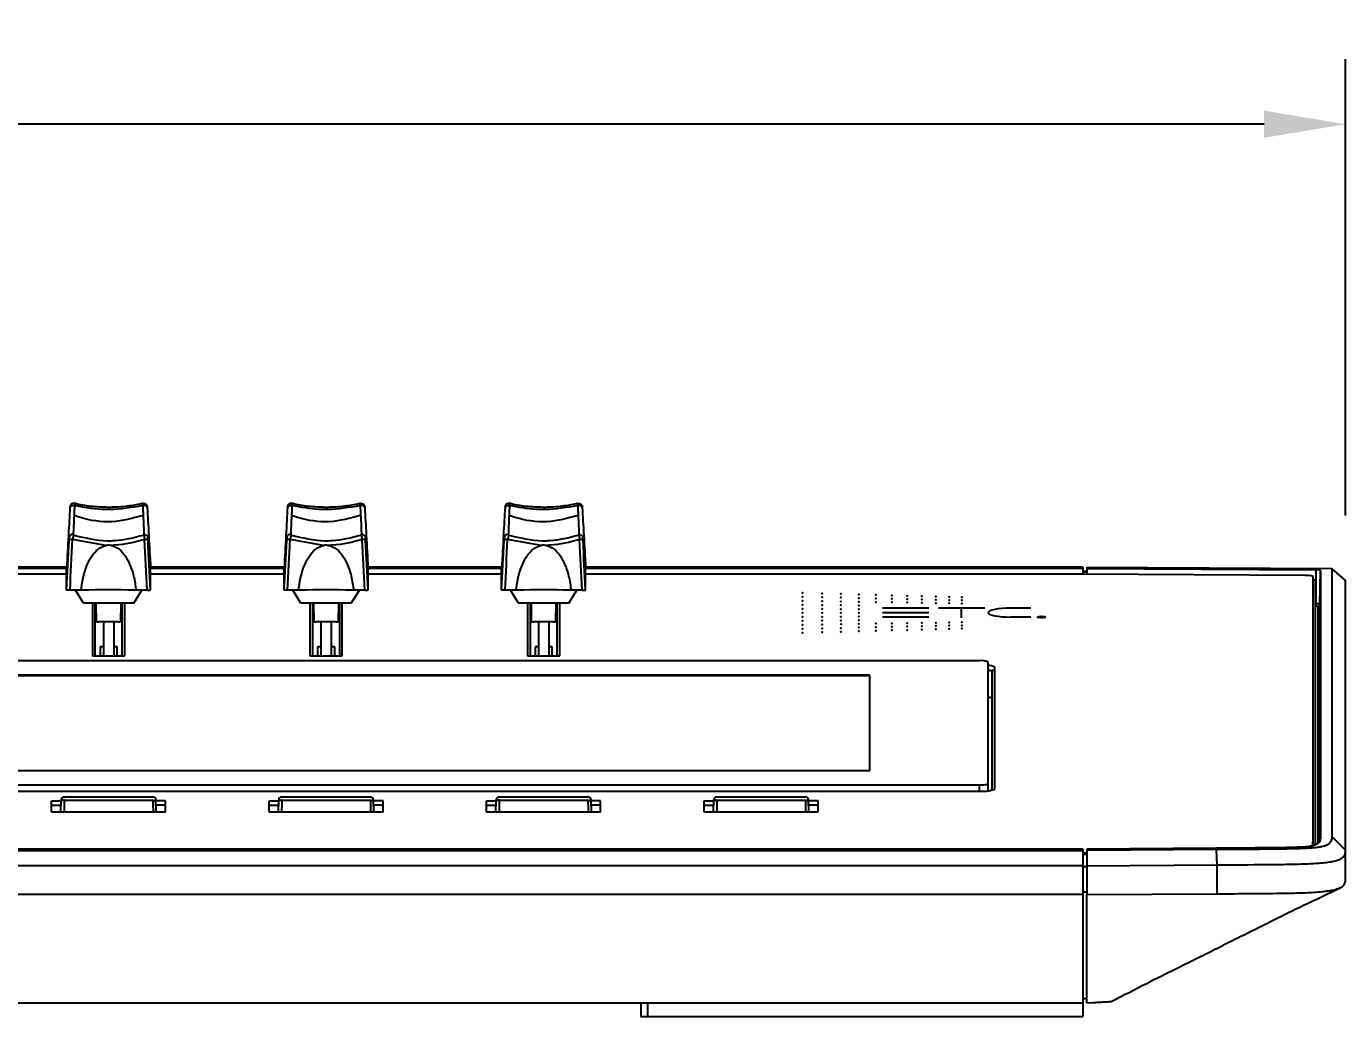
# Model space of a CAD drawing. Header units: inches. Extents: x 1.2 to 43.4, y 1.7 to 28.6.
# Drawn here: x 37.33 to 43.39, y 1.67 to 6.23 of the extents above; entities that cross this region are included whole.
import ezdxf

# ---------------------------------------------------------------- set-up
doc = ezdxf.new("R2010")
doc.units = ezdxf.units.IN
doc.header["$MEASUREMENT"] = 0
doc.layers.add('ARTWORK', color=2, linetype='Continuous')
doc.layers.add('DIM', color=1, linetype='Continuous')
doc.styles.add('Arial', font='arial.ttf')
doc.dimstyles.new('ANSI & Metric .30 Stacked', dxfattribs={"dimscale": 2.666667, "dimtxt": 0.3, "dimasz": 0.375, "dimexe": 0.3, "dimexo": 0.3, "dimgap": 0.1, "dimtad": 0, "dimtih": 1, "dimtoh": 1, "dimzin": 4, "dimdsep": 46, "dimtxsty": 'Arial', "dimcen": 0.15, "dimadec": 0, "dimazin": 0, "dimtfac": 0.75, "dimtofl": 0, "dimtmove": 0, "dimatfit": 3, "dimfxl": 1, "dimtolj": 1, "dimtzin": 0, "dimarcsym": 0})

# ---------------------------------------------------------------- blocks, each defined once
blk = doc.blocks.new('*D8')
at = {"layer": 'Defpoints', "color": 0, "transparency": 16777216}
for p in [(43.3922, 5.7798), (25.0851, 3.6804), (43.3922, 3.6804)]:
    blk.add_point(p, dxfattribs=at)
at = {"layer": 'DIM', "color": 0, "lineweight": -2, "transparency": 16777216}
for p, q in [((25.0851, 3.9804), (25.0851, 6.0798)), ((43.3922, 3.9804), (43.3922, 6.0798)), ((25.4601, 5.7798), (33.3513, 5.7798)), ((43.0172, 5.7798), (35.126, 5.7798))]:
    blk.add_line(p, q, dxfattribs=at)
at = {"layer": 'DIM', "color": 0, "transparency": 16777216}
for points in [[(25.4601, 5.8423), (25.4601, 5.7173), (25.0851, 5.7798)], [(43.0172, 5.8423), (43.0172, 5.7173), (43.3922, 5.7798)]]:
    blk.add_solid(points, dxfattribs=at)
at = {"layer": 'DIM', "color": 0, "transparency": 16777216, "char_height": 0.3, "attachment_point": 5, "style": 'Arial'}
for s, insert in [('\\A1;18.31', (34.2387, 6.0331)), ('\\A1;[465mm]', (34.2387, 5.4875))]:
    blk.add_mtext(s, dxfattribs=dict(at, insert=insert))

msp = doc.modelspace()

# ---------------------------------------------------------------- linework, layer by layer
for p, q in [((37.5279, 4.0189), (37.5277, 4.0162)), ((37.5475, 4.0051), (37.5468, 3.9802)), ((37.8628, 4.0051), (37.8635, 3.9802)), ((37.8825, 4.0189), (37.8827, 4.0162)), ((38.5279, 4.0189), (38.5277, 4.0162)), ((38.5475, 4.0051), (38.5468, 3.9802)), ((38.8628, 4.0051), (38.8635, 3.9802)), ((38.8825, 4.0189), (38.8827, 4.0162)), ((39.5279, 4.0189), (39.5277, 4.0162)), ((39.5475, 4.0051), (39.5468, 3.9802)), ((39.8628, 4.0051), (39.8635, 3.9802)), ((39.8825, 4.0189), (39.8827, 4.0162)), ((37.6932, 3.8421), (37.5395, 3.869)), ((38.6932, 3.8421), (38.5395, 3.869)), ((39.6932, 3.8421), (39.5395, 3.869)), ((37.5125, 3.7429), (36.8978, 3.7429)), ((37.5122, 3.7362), (36.8982, 3.7362)), ((37.5122, 3.7102), (36.8982, 3.7102)), ((37.5122, 3.6377), (37.5122, 3.7362)), ((38.5125, 3.7429), (37.8978, 3.7429)), ((38.5122, 3.7362), (37.8982, 3.7362)), ((37.8982, 3.6377), (37.8982, 3.7362)), ((38.5122, 3.7102), (37.8982, 3.7102)), ((38.5122, 3.6377), (38.5122, 3.7362)), ((39.5125, 3.7429), (38.8978, 3.7429)), ((39.5122, 3.7362), (38.8982, 3.7362)), ((38.8982, 3.6377), (38.8982, 3.7362)), ((39.5122, 3.7102), (38.8982, 3.7102)), ((39.5122, 3.6377), (39.5122, 3.7362)), ((42.1835, 3.7429), (39.8978, 3.7429)), ((42.1835, 3.7362), (39.8982, 3.7362)), ((39.8982, 3.6377), (39.8982, 3.7362)), ((42.1835, 3.7102), (39.8982, 3.7102)), ((42.1835, 3.7429), (42.1835, 3.7102)), ((42.2032, 3.7228), (42.1835, 3.7224)), ((42.2032, 3.7197), (42.1835, 3.7194)), ((43.2051, 3.7037), (42.1835, 3.7102)), ((42.2032, 3.7428), (43.3292, 3.7356)), ((42.2032, 3.7428), (42.2032, 3.7101)), ((42.2032, 3.7364), (43.2556, 3.7297)), ((43.2556, 3.7297), (43.2554, 3.5729)), ((43.2743, 3.5705), (43.277, 3.727)), ((43.277, 3.727), (43.277, 2.5031)), ((43.3292, 3.7356), (43.3292, 2.5031)), ((43.3922, 3.6804), (43.3292, 3.7356)), ((43.2424, 2.4611), (43.2424, 3.6989)), ((43.2544, 2.4611), (43.2544, 3.6804)), ((43.3922, 2.3078), (43.3922, 3.6804)), ((37.5787, 3.6358), (37.5278, 3.6358)), ((37.5894, 3.5767), (37.5523, 3.6358)), ((37.5837, 3.6359), (37.5787, 3.6358)), ((37.821, 3.5767), (37.858, 3.6358)), ((37.8316, 3.6358), (37.8267, 3.6359)), ((37.8826, 3.6358), (37.8316, 3.6358)), ((38.5787, 3.6358), (38.5278, 3.6358)), ((38.5894, 3.5767), (38.5523, 3.6358)), ((38.5837, 3.6359), (38.5787, 3.6358)), ((38.821, 3.5767), (38.858, 3.6358)), ((38.8316, 3.6358), (38.8267, 3.6359)), ((38.8826, 3.6358), (38.8316, 3.6358)), ((39.5787, 3.6358), (39.5278, 3.6358)), ((39.5894, 3.5767), (39.5523, 3.6358)), ((39.5837, 3.6359), (39.5787, 3.6358)), ((39.821, 3.5767), (39.858, 3.6358)), ((39.8316, 3.6358), (39.8267, 3.6359)), ((39.8826, 3.6358), (39.8316, 3.6358)), ((37.821, 3.5767), (37.5894, 3.5767)), ((37.6307, 3.5767), (37.6307, 3.3338)), ((37.6427, 3.5767), (37.6427, 3.3338)), ((37.6502, 3.4914), (37.6487, 3.5767)), ((37.7617, 3.5767), (37.7602, 3.4914)), ((37.7677, 3.3338), (37.7677, 3.5767)), ((37.7797, 3.3338), (37.7797, 3.5767)), ((38.821, 3.5767), (38.5894, 3.5767)), ((38.6307, 3.5767), (38.6307, 3.3338)), ((38.6427, 3.5767), (38.6427, 3.3338)), ((38.6502, 3.4914), (38.6487, 3.5767)), ((38.7617, 3.5767), (38.7602, 3.4914)), ((38.7677, 3.3338), (38.7677, 3.5767)), ((38.7797, 3.3338), (38.7797, 3.5767)), ((39.821, 3.5767), (39.5894, 3.5767)), ((39.6307, 3.5767), (39.6307, 3.3338)), ((39.6427, 3.5767), (39.6427, 3.3338)), ((39.6502, 3.4914), (39.6487, 3.5767)), ((39.7617, 3.5767), (39.7602, 3.4914)), ((39.7677, 3.3338), (39.7677, 3.5767)), ((39.7797, 3.3338), (39.7797, 3.5767)), ((43.2554, 3.5729), (43.2544, 3.5729)), ((43.2544, 3.5621), (43.2549, 3.5621)), ((43.2644, 3.5609), (43.2644, 2.4726)), ((43.2743, 2.4866), (43.2743, 3.5705)), ((37.7502, 3.4901), (37.6602, 3.4901)), ((37.6816, 3.4901), (37.6816, 3.3338)), ((37.7288, 3.4901), (37.7288, 3.3338)), ((38.7502, 3.4901), (38.6602, 3.4901)), ((38.6816, 3.4901), (38.6816, 3.3338)), ((38.7288, 3.4901), (38.7288, 3.3338)), ((39.7502, 3.4901), (39.6602, 3.4901)), ((39.6816, 3.4901), (39.6816, 3.3338)), ((39.7288, 3.4901), (39.7288, 3.3338)), ((37.6816, 3.3762), (37.6658, 3.3762)), ((37.6658, 3.3762), (37.6658, 3.3338)), ((37.7446, 3.3762), (37.7288, 3.3762)), ((37.7446, 3.3338), (37.7446, 3.3762)), ((38.6816, 3.3762), (38.6658, 3.3762)), ((38.6658, 3.3762), (38.6658, 3.3338)), ((38.7446, 3.3762), (38.7288, 3.3762)), ((38.7446, 3.3338), (38.7446, 3.3762)), ((39.6816, 3.3762), (39.6658, 3.3762)), ((39.6658, 3.3762), (39.6658, 3.3338)), ((39.7446, 3.3762), (39.7288, 3.3762)), ((39.7446, 3.3338), (39.7446, 3.3762)), ((41.7083, 3.3116), (34.702, 3.3116)), ((37.6307, 3.3338), (37.7797, 3.3338)), ((38.6307, 3.3338), (38.7797, 3.3338)), ((39.6307, 3.3338), (39.7797, 3.3338)), ((41.7477, 3.3068), (41.7477, 2.7137)), ((41.7794, 2.7209), (41.7794, 3.2822)), ((41.2052, 3.2455), (35.2052, 3.2455)), ((41.2052, 3.2416), (35.2052, 3.2416)), ((41.2052, 2.8068), (41.2052, 3.2455)), ((41.7674, 2.7161), (41.7674, 3.2624)), ((35.2052, 2.8068), (41.2052, 2.8068)), ((34.702, 2.7407), (41.7083, 2.7407)), ((41.7083, 2.7122), (41.7083, 2.7407)), ((34.702, 2.7122), (41.7083, 2.7122)), ((37.4858, 2.6155), (37.4873, 2.6717)), ((37.5011, 2.6851), (37.9093, 2.6851)), ((37.5011, 2.6851), (37.5011, 2.685)), ((37.5011, 2.685), (37.9093, 2.685)), ((37.5018, 2.6697), (37.9086, 2.6697)), ((37.9093, 2.6851), (37.9093, 2.685)), ((37.9246, 2.6155), (37.9231, 2.6717)), ((38.4858, 2.6155), (38.4873, 2.6717)), ((38.5011, 2.6851), (38.9093, 2.6851)), ((38.5011, 2.6851), (38.5011, 2.685)), ((38.5011, 2.685), (38.9093, 2.685)), ((38.5018, 2.6697), (38.9086, 2.6697)), ((38.9093, 2.6851), (38.9093, 2.685)), ((38.9246, 2.6155), (38.9231, 2.6717)), ((39.4858, 2.6155), (39.4873, 2.6717)), ((39.5011, 2.6851), (39.9093, 2.6851)), ((39.5011, 2.6851), (39.5011, 2.685)), ((39.5011, 2.685), (39.9093, 2.685)), ((39.5018, 2.6697), (39.9086, 2.6697)), ((39.9093, 2.6851), (39.9093, 2.685)), ((39.9246, 2.6155), (39.9231, 2.6717)), ((40.4858, 2.6155), (40.4873, 2.6717)), ((40.5011, 2.6851), (40.9093, 2.6851)), ((40.5011, 2.6851), (40.5011, 2.685)), ((40.5011, 2.685), (40.9093, 2.685)), ((40.5018, 2.6697), (40.9086, 2.6697)), ((40.9093, 2.6851), (40.9093, 2.685)), ((40.9246, 2.6155), (40.9231, 2.6717)), ((37.4432, 2.6155), (37.4432, 2.6672)), ((37.4432, 2.6672), (37.4872, 2.6672)), ((37.4432, 2.6473), (37.4867, 2.6473)), ((37.9672, 2.6155), (37.4432, 2.6155)), ((37.9672, 2.6672), (37.9232, 2.6672)), ((37.9672, 2.6473), (37.9237, 2.6473)), ((37.9672, 2.6155), (37.9672, 2.6672)), ((38.4432, 2.6155), (38.4432, 2.6672)), ((38.4432, 2.6672), (38.4872, 2.6672)), ((38.4432, 2.6473), (38.4867, 2.6473)), ((38.9672, 2.6155), (38.4432, 2.6155)), ((38.9672, 2.6672), (38.9232, 2.6672)), ((38.9672, 2.6473), (38.9237, 2.6473)), ((38.9672, 2.6155), (38.9672, 2.6672)), ((39.4432, 2.6155), (39.4432, 2.6672)), ((39.4432, 2.6672), (39.4872, 2.6672)), ((39.4432, 2.6473), (39.4867, 2.6473)), ((39.9672, 2.6155), (39.4432, 2.6155)), ((39.9672, 2.6672), (39.9232, 2.6672)), ((39.9672, 2.6473), (39.9237, 2.6473)), ((39.9672, 2.6155), (39.9672, 2.6672)), ((40.4432, 2.6155), (40.4432, 2.6672)), ((40.4432, 2.6672), (40.4872, 2.6672)), ((40.4432, 2.6473), (40.4867, 2.6473)), ((40.9672, 2.6155), (40.4432, 2.6155)), ((40.9672, 2.6672), (40.9232, 2.6672)), ((40.9672, 2.6473), (40.9237, 2.6473)), ((40.9672, 2.6155), (40.9672, 2.6672)), ((43.3922, 2.4406), (43.3292, 2.5031)), ((42.1835, 2.4456), (26.2938, 2.4456)), ((26.2938, 2.4388), (42.1835, 2.4388)), ((42.1835, 2.4456), (42.1835, 1.6745)), ((42.1835, 2.4273), (42.2032, 2.4274)), ((42.7956, 2.4491), (42.2032, 2.4453)), ((42.2032, 2.4453), (42.2032, 2.2359)), ((42.7983, 2.4428), (42.2032, 2.439)), ((42.8016, 2.3726), (42.7983, 2.4428)), ((42.1835, 2.3686), (26.2938, 2.3686)), ((42.2032, 2.4237), (42.1835, 2.4233)), ((42.2032, 2.4206), (42.1835, 2.4203)), ((42.2032, 2.3688), (42.8016, 2.3726)), ((42.8016, 2.2397), (42.8016, 2.3726)), ((42.2032, 2.363), (42.1835, 2.3629)), ((42.2032, 2.2467), (42.1835, 2.2469)), ((43.2933, 2.2501), (43.2938, 2.2502)), ((42.1835, 2.2358), (26.2938, 2.2358)), ((42.2032, 2.2359), (42.8016, 2.2397)), ((42.1835, 1.737), (26.2938, 1.737)), ((40.152, 1.737), (40.152, 1.6745)), ((40.1835, 1.737), (40.1835, 1.6745)), ((42.2032, 1.7564), (42.1835, 1.7567)), ((42.2032, 1.738), (42.2297, 1.7394)), ((40.152, 1.6745), (42.1835, 1.6745))]:
    msp.add_line(p, q)
at = {"flags": 128}
for points in [[(37.5278, 4.016), (37.5284, 4.0185), (37.5298, 4.0207), (37.5318, 4.0227), (37.5345, 4.0242), (37.5377, 4.0253), (37.5412, 4.0258), (37.5448, 4.0258), (37.5483, 4.0252)], [(37.8825, 4.016), (37.882, 4.0185), (37.8806, 4.0207), (37.8785, 4.0227), (37.8758, 4.0242), (37.8727, 4.0253), (37.8692, 4.0258), (37.8656, 4.0258), (37.862, 4.0252)], [(38.5278, 4.016), (38.5284, 4.0185), (38.5298, 4.0207), (38.5318, 4.0227), (38.5345, 4.0242), (38.5377, 4.0253), (38.5412, 4.0258), (38.5448, 4.0258), (38.5483, 4.0252)], [(38.8825, 4.016), (38.882, 4.0185), (38.8806, 4.0207), (38.8785, 4.0227), (38.8758, 4.0242), (38.8727, 4.0253), (38.8692, 4.0258), (38.8656, 4.0258), (38.862, 4.0252)], [(39.5278, 4.016), (39.5284, 4.0185), (39.5298, 4.0207), (39.5318, 4.0227), (39.5345, 4.0242), (39.5377, 4.0253), (39.5412, 4.0258), (39.5448, 4.0258), (39.5483, 4.0252)], [(39.8825, 4.016), (39.882, 4.0185), (39.8806, 4.0207), (39.8785, 4.0227), (39.8758, 4.0242), (39.8727, 4.0253), (39.8692, 4.0258), (39.8656, 4.0258), (39.862, 4.0252)], [(37.5018, 2.6697), (37.4991, 2.6697), (37.4966, 2.6695), (37.4942, 2.6692), (37.4921, 2.6688), (37.4904, 2.6682), (37.4891, 2.6675), (37.4883, 2.6668), (37.488, 2.666)], [(37.9086, 2.6697), (37.9113, 2.6697), (37.9138, 2.6695), (37.9162, 2.6692), (37.9183, 2.6688), (37.92, 2.6682), (37.9213, 2.6675), (37.9221, 2.6668), (37.9224, 2.666)], [(38.5018, 2.6697), (38.4991, 2.6697), (38.4966, 2.6695), (38.4942, 2.6692), (38.4921, 2.6688), (38.4904, 2.6682), (38.4891, 2.6675), (38.4883, 2.6668), (38.488, 2.666)], [(38.9086, 2.6697), (38.9113, 2.6697), (38.9138, 2.6695), (38.9162, 2.6692), (38.9183, 2.6688), (38.92, 2.6682), (38.9213, 2.6675), (38.9221, 2.6668), (38.9224, 2.666)], [(39.5018, 2.6697), (39.4991, 2.6697), (39.4966, 2.6695), (39.4942, 2.6692), (39.4921, 2.6688), (39.4904, 2.6682), (39.4891, 2.6675), (39.4883, 2.6668), (39.488, 2.666)], [(39.9086, 2.6697), (39.9113, 2.6697), (39.9138, 2.6695), (39.9162, 2.6692), (39.9183, 2.6688), (39.92, 2.6682), (39.9213, 2.6675), (39.9221, 2.6668), (39.9224, 2.666)], [(40.5018, 2.6697), (40.4991, 2.6697), (40.4966, 2.6695), (40.4942, 2.6692), (40.4921, 2.6688), (40.4904, 2.6682), (40.4891, 2.6675), (40.4883, 2.6668), (40.488, 2.666)], [(40.9086, 2.6697), (40.9113, 2.6697), (40.9138, 2.6695), (40.9162, 2.6692), (40.9183, 2.6688), (40.92, 2.6682), (40.9213, 2.6675), (40.9221, 2.6668), (40.9224, 2.666)]]:
    msp.add_lwpolyline(points, dxfattribs=at)
for centre, radius, start, end in [((37.5351, 3.8518), 0.0178, 75.8317, 129.23652), ((37.8752, 3.8518), 0.0178, 50.76348, 104.1683), ((38.5351, 3.8518), 0.0178, 75.8317, 129.23652), ((38.8752, 3.8518), 0.0178, 50.76348, 104.1683), ((39.5351, 3.8518), 0.0178, 75.8317, 129.23652), ((39.8752, 3.8518), 0.0178, 50.76348, 104.1683), ((43.2139, 3.6249), 0.0793, 68.95853, 96.40528), ((43.2607, 3.6845), 0.0455, 68.95941, 96.40372), ((43.2421, 3.6604), 0.0235, 58.55121, 89.38985), ((37.7052, -0.3942), 4.032, 88.27264, 91.72736), ((38.7052, -0.3942), 4.032, 88.27264, 91.72736), ((39.7052, -0.3942), 4.032, 88.27264, 91.72736), ((43.1862, 3.5708), 0.0692, 352.79142, 1.7456), ((43.2572, 3.5421), 0.0202, 68.96007, 96.4029), ((43.2599, 3.5332), 0.04, 68.95829, 96.40572), ((43.2644, 3.5707), 0.00981, 269.79201, 358.7824), ((41.718, 3.2273), 0.0849, 69.54733, 96.55585), ((41.7493, 3.2233), 0.0662, 62.96388, 91.40384), ((41.7477, 3.2288), 0.0389, 59.56837, 89.94393), ((41.7645, 3.2437), 0.0239, 51.32854, 88.81629), ((41.7477, 3.1048), 0.0389, 59.56837, 89.94393), ((41.718, 2.825), 0.0849, 263.44322, 290.4536), ((37.5011, 2.6713), 0.0138, 90, 178.48387), ((37.501, 2.6712), 0.0137, 89.78524, 178.25565), ((37.9093, 2.6713), 0.0138, 1.51613, 90), ((37.9094, 2.6712), 0.0137, 1.74435, 90.21476), ((38.5011, 2.6713), 0.0138, 90, 178.48387), ((38.501, 2.6712), 0.0137, 89.78524, 178.25565), ((38.9093, 2.6713), 0.0138, 1.51613, 90), ((38.9094, 2.6712), 0.0137, 1.74435, 90.21476), ((39.5011, 2.6713), 0.0138, 90, 178.48387), ((39.501, 2.6712), 0.0137, 89.78524, 178.25565), ((39.9093, 2.6713), 0.0138, 1.51613, 90), ((39.9094, 2.6712), 0.0137, 1.74435, 90.21476), ((40.5011, 2.6713), 0.0138, 90, 178.48387), ((40.501, 2.6712), 0.0137, 89.78524, 178.25565), ((40.9093, 2.6713), 0.0138, 1.51613, 90), ((40.9094, 2.6712), 0.0137, 1.74435, 90.21476), ((41.7258, 2.8645), 0.1533, 263.44319, 290.45368)]:
    msp.add_arc(centre, radius, start, end)
for centre, major_axis, ratio, start_param, end_param in [((37.5108, 3.6462), (0.027, 0.5183), 0.00637, 0.776352, 1.396595), ((38.5108, 3.6462), (0.027, 0.5183), 0.00637, 0.776352, 1.396595), ((39.5108, 3.6462), (0.027, 0.5183), 0.00637, 0.776352, 1.396595), ((37.5104, 3.684), (0.0345, 0.6628), 0.00637, 4.642907, 4.990237), ((37.526, 3.6832), (0.0345, 0.6784), 0.006224, 4.642892, 4.990222), ((38.5104, 3.684), (0.0345, 0.6628), 0.00637, 4.642907, 4.990237), ((38.526, 3.6832), (0.0345, 0.6784), 0.006224, 4.642892, 4.990222), ((39.5104, 3.684), (0.0345, 0.6628), 0.00637, 4.642907, 4.990237), ((39.526, 3.6832), (0.0345, 0.6784), 0.006224, 4.642892, 4.990222), ((37.6602, 3.4914), (0.01, 0), 0.121869, 3.141588, 4.71208), ((37.7502, 3.4914), (0.01, 0), 0.121869, 4.712698, 6.28319), ((38.6602, 3.4914), (0.01, 0), 0.121869, 3.141588, 4.71208), ((38.7502, 3.4914), (0.01, 0), 0.121869, 4.712698, 6.28319), ((39.6602, 3.4914), (0.01, 0), 0.121869, 3.141588, 4.71208), ((39.7502, 3.4914), (0.01, 0), 0.121869, 4.712698, 6.28319), ((37.9143, 2.5077), (-0.0139, 0.55), 0.003109, 1.271733, 1.373475), ((37.8894, 3.946), (-0.0334, 1.2846), 0.003189, 3.134776, 3.267468), ((38.9143, 2.5077), (-0.0139, 0.55), 0.003109, 1.271733, 1.373475), ((38.8894, 3.946), (-0.0334, 1.2846), 0.003189, 3.134776, 3.267468), ((39.9143, 2.5077), (-0.0139, 0.55), 0.003109, 1.271733, 1.373475), ((39.8894, 3.946), (-0.0334, 1.2846), 0.003189, 3.134776, 3.267468), ((40.9143, 2.5077), (-0.0139, 0.55), 0.003109, 1.271733, 1.373475), ((40.8894, 3.946), (-0.0334, 1.2846), 0.003189, 3.134776, 3.267468)]:
    msp.add_ellipse(centre, major_axis=major_axis, ratio=ratio, start_param=start_param, end_param=end_param)
at = {"extrusion": (0, 0, -1)}
for centre, major_axis, ratio, start_param, end_param in [((37.8996, 3.6462), (-0.027, 0.5183), 0.00637, 0.776352, 1.396595), ((38.8996, 3.6462), (-0.027, 0.5183), 0.00637, 0.776352, 1.396595), ((39.8996, 3.6462), (-0.027, 0.5183), 0.00637, 0.776352, 1.396595), ((37.8844, 3.6832), (-0.0345, 0.6784), 0.006224, 4.642892, 4.990222), ((37.9, 3.684), (-0.0345, 0.6628), 0.00637, 4.642907, 4.990237), ((38.8844, 3.6832), (-0.0345, 0.6784), 0.006224, 4.642892, 4.990222), ((38.9, 3.684), (-0.0345, 0.6628), 0.00637, 4.642907, 4.990237), ((39.8844, 3.6832), (-0.0345, 0.6784), 0.006224, 4.642892, 4.990222), ((39.9, 3.684), (-0.0345, 0.6628), 0.00637, 4.642907, 4.990237), ((37.5209, 3.946), (0.0334, 1.2846), 0.003189, 3.134776, 3.267468), ((37.496, 2.5077), (0.0139, 0.55), 0.003109, 1.271733, 1.373475), ((38.5209, 3.946), (0.0334, 1.2846), 0.003189, 3.134776, 3.267468), ((38.496, 2.5077), (0.0139, 0.55), 0.003109, 1.271733, 1.373475), ((39.5209, 3.946), (0.0334, 1.2846), 0.003189, 3.134776, 3.267468), ((39.496, 2.5077), (0.0139, 0.55), 0.003109, 1.271733, 1.373475), ((40.5209, 3.946), (0.0334, 1.2846), 0.003189, 3.134776, 3.267468), ((40.496, 2.5077), (0.0139, 0.55), 0.003109, 1.271733, 1.373475)]:
    msp.add_ellipse(centre, major_axis=major_axis, ratio=ratio, start_param=start_param, end_param=end_param, dxfattribs=at)
for points, knots in [([(37.5279, 4.0189), (37.5279, 4.0189), (37.5278, 4.0184), (37.5278, 4.0172), (37.5277, 4.0161)], [0, 0, 0, 0, 0.035776, 1, 1, 1, 1]), ([(37.5278, 4.016), (37.5279, 4.0172), (37.528, 4.0195), (37.528, 4.021), (37.528, 4.021), (37.5279, 4.0196), (37.5279, 4.0189)], [0, 0, 0, 0, 0.24721, 0.494253, 0.746477, 1, 1, 1, 1]), ([(37.5471, 4.0351), (37.5465, 4.0353), (37.544, 4.0361), (37.5396, 4.0354), (37.5351, 4.0334), (37.5321, 4.0308), (37.5301, 4.0281), (37.529, 4.0257), (37.5284, 4.0238), (37.5282, 4.0225), (37.5281, 4.0219), (37.528, 4.0215), (37.528, 4.0208), (37.5279, 4.0203), (37.5279, 4.0193), (37.5279, 4.0189)], [0, 0, 0, 0, 0.0563984, 0.2383305, 0.3790778, 0.4956148, 0.5941125, 0.6750955, 0.7374244, 0.7732895, 0.7938266, 0.8135784, 0.8469295, 0.9473821, 1, 1, 1, 1]), ([(37.5483, 4.0252), (37.5477, 4.0107), (37.5461, 3.9755), (37.5441, 3.9294), (37.543, 3.9018), (37.5427, 3.8911), (37.5426, 3.8906)], [0, 0, 0, 0, 0.251189, 0.610682, 0.980601, 1, 1, 1, 1]), ([(37.5471, 4.0349), (37.5473, 4.0349), (37.5479, 4.035), (37.5484, 4.032), (37.5483, 4.0275), (37.5483, 4.0252)], [0, 0, 0, 0, 0.156347, 0.576487, 1, 1, 1, 1]), ([(37.8631, 4.0359), (37.8423, 4.0314), (37.7965, 4.0217), (37.7222, 4.0159), (37.6438, 4.0188), (37.5848, 4.0263), (37.5539, 4.0343), (37.5474, 4.036)], [0, 0, 0, 0, 0.20298, 0.446567, 0.691251, 0.935018, 1, 1, 1, 1]), ([(37.862, 4.0252), (37.812, 4.0166), (37.7493, 4.0059), (37.6429, 4.008), (37.5893, 4.0178), (37.5483, 4.0252)], [0, 0, 0, 0, 0.48183, 0.603063, 1, 1, 1, 1]), ([(37.8632, 4.0349), (37.8631, 4.0349), (37.8625, 4.035), (37.862, 4.032), (37.862, 4.0275), (37.862, 4.0252)], [0, 0, 0, 0, 0.156347, 0.576487, 1, 1, 1, 1]), ([(37.862, 4.0252), (37.8627, 4.0107), (37.8643, 3.9755), (37.8663, 3.9294), (37.8674, 3.9018), (37.8677, 3.8911), (37.8677, 3.8906)], [0, 0, 0, 0, 0.251189, 0.610682, 0.980601, 1, 1, 1, 1]), ([(37.8633, 4.0351), (37.8639, 4.0353), (37.8664, 4.0361), (37.8708, 4.0354), (37.8753, 4.0334), (37.8783, 4.0308), (37.8803, 4.0281), (37.8814, 4.0257), (37.882, 4.0238), (37.8822, 4.0225), (37.8823, 4.0219), (37.8823, 4.0215), (37.8824, 4.0208), (37.8824, 4.0203), (37.8825, 4.0193), (37.8825, 4.0189)], [0, 0, 0, 0, 0.0563984, 0.2383305, 0.3790778, 0.4956148, 0.5941125, 0.6750955, 0.7374244, 0.7732895, 0.7938266, 0.8135784, 0.8469295, 0.9473821, 1, 1, 1, 1]), ([(37.8825, 4.016), (37.8825, 4.0172), (37.8824, 4.0195), (37.8823, 4.021), (37.8824, 4.021), (37.8825, 4.0196), (37.8825, 4.0189)], [0, 0, 0, 0, 0.24721, 0.494253, 0.746477, 1, 1, 1, 1]), ([(37.8825, 4.0189), (37.8825, 4.0189), (37.8825, 4.0184), (37.8826, 4.0172), (37.8827, 4.0161)], [0, 0, 0, 0, 0.035776, 1, 1, 1, 1]), ([(38.5279, 4.0189), (38.5279, 4.0189), (38.5278, 4.0184), (38.5278, 4.0172), (38.5277, 4.0161)], [0, 0, 0, 0, 0.035776, 1, 1, 1, 1]), ([(38.5278, 4.016), (38.5279, 4.0172), (38.528, 4.0195), (38.528, 4.021), (38.528, 4.021), (38.5279, 4.0196), (38.5279, 4.0189)], [0, 0, 0, 0, 0.24721, 0.494253, 0.746477, 1, 1, 1, 1]), ([(38.5471, 4.0351), (38.5465, 4.0353), (38.544, 4.0361), (38.5396, 4.0354), (38.5351, 4.0334), (38.5321, 4.0308), (38.5301, 4.0281), (38.529, 4.0257), (38.5284, 4.0238), (38.5282, 4.0225), (38.5281, 4.0219), (38.528, 4.0215), (38.528, 4.0208), (38.5279, 4.0203), (38.5279, 4.0193), (38.5279, 4.0189)], [0, 0, 0, 0, 0.0563984, 0.2383305, 0.3790778, 0.4956148, 0.5941125, 0.6750955, 0.7374244, 0.7732895, 0.7938266, 0.8135784, 0.8469295, 0.9473821, 1, 1, 1, 1]), ([(38.5483, 4.0252), (38.5477, 4.0107), (38.5461, 3.9755), (38.5441, 3.9294), (38.543, 3.9018), (38.5427, 3.8911), (38.5426, 3.8906)], [0, 0, 0, 0, 0.251189, 0.610682, 0.980601, 1, 1, 1, 1]), ([(38.5471, 4.0349), (38.5473, 4.0349), (38.5479, 4.035), (38.5484, 4.032), (38.5483, 4.0275), (38.5483, 4.0252)], [0, 0, 0, 0, 0.156347, 0.576487, 1, 1, 1, 1]), ([(38.8631, 4.0359), (38.8423, 4.0314), (38.7965, 4.0217), (38.7222, 4.0159), (38.6438, 4.0188), (38.5848, 4.0263), (38.5539, 4.0343), (38.5474, 4.036)], [0, 0, 0, 0, 0.20298, 0.446567, 0.691251, 0.935018, 1, 1, 1, 1]), ([(38.862, 4.0252), (38.812, 4.0166), (38.7493, 4.0059), (38.6429, 4.008), (38.5893, 4.0178), (38.5483, 4.0252)], [0, 0, 0, 0, 0.48183, 0.603063, 1, 1, 1, 1]), ([(38.8632, 4.0349), (38.8631, 4.0349), (38.8625, 4.035), (38.862, 4.032), (38.862, 4.0275), (38.862, 4.0252)], [0, 0, 0, 0, 0.156347, 0.576487, 1, 1, 1, 1]), ([(38.862, 4.0252), (38.8627, 4.0107), (38.8643, 3.9755), (38.8663, 3.9294), (38.8674, 3.9018), (38.8677, 3.8911), (38.8677, 3.8906)], [0, 0, 0, 0, 0.251189, 0.610682, 0.980601, 1, 1, 1, 1]), ([(38.8633, 4.0351), (38.8639, 4.0353), (38.8664, 4.0361), (38.8708, 4.0354), (38.8753, 4.0334), (38.8783, 4.0308), (38.8803, 4.0281), (38.8814, 4.0257), (38.882, 4.0238), (38.8822, 4.0225), (38.8823, 4.0219), (38.8823, 4.0215), (38.8824, 4.0208), (38.8824, 4.0203), (38.8825, 4.0193), (38.8825, 4.0189)], [0, 0, 0, 0, 0.0563984, 0.2383305, 0.3790778, 0.4956148, 0.5941125, 0.6750955, 0.7374244, 0.7732895, 0.7938266, 0.8135784, 0.8469295, 0.9473821, 1, 1, 1, 1]), ([(38.8825, 4.016), (38.8825, 4.0172), (38.8824, 4.0195), (38.8823, 4.021), (38.8824, 4.021), (38.8825, 4.0196), (38.8825, 4.0189)], [0, 0, 0, 0, 0.24721, 0.494253, 0.746477, 1, 1, 1, 1]), ([(38.8825, 4.0189), (38.8825, 4.0189), (38.8825, 4.0184), (38.8826, 4.0172), (38.8827, 4.0161)], [0, 0, 0, 0, 0.035776, 1, 1, 1, 1]), ([(39.5279, 4.0189), (39.5279, 4.0189), (39.5278, 4.0184), (39.5278, 4.0172), (39.5277, 4.0161)], [0, 0, 0, 0, 0.035776, 1, 1, 1, 1]), ([(39.5278, 4.016), (39.5279, 4.0172), (39.528, 4.0195), (39.528, 4.021), (39.528, 4.021), (39.5279, 4.0196), (39.5279, 4.0189)], [0, 0, 0, 0, 0.24721, 0.494253, 0.746477, 1, 1, 1, 1]), ([(39.5471, 4.0351), (39.5465, 4.0353), (39.544, 4.0361), (39.5396, 4.0354), (39.5351, 4.0334), (39.5321, 4.0308), (39.5301, 4.0281), (39.529, 4.0257), (39.5284, 4.0238), (39.5282, 4.0225), (39.5281, 4.0219), (39.528, 4.0215), (39.528, 4.0208), (39.5279, 4.0203), (39.5279, 4.0193), (39.5279, 4.0189)], [0, 0, 0, 0, 0.0563984, 0.2383305, 0.3790778, 0.4956148, 0.5941125, 0.6750955, 0.7374244, 0.7732895, 0.7938266, 0.8135784, 0.8469295, 0.9473821, 1, 1, 1, 1]), ([(39.5483, 4.0252), (39.5477, 4.0107), (39.5461, 3.9755), (39.5441, 3.9294), (39.543, 3.9018), (39.5427, 3.8911), (39.5426, 3.8906)], [0, 0, 0, 0, 0.251189, 0.610682, 0.980601, 1, 1, 1, 1]), ([(39.5471, 4.0349), (39.5473, 4.0349), (39.5479, 4.035), (39.5484, 4.032), (39.5483, 4.0275), (39.5483, 4.0252)], [0, 0, 0, 0, 0.156347, 0.576487, 1, 1, 1, 1]), ([(39.8631, 4.0359), (39.8423, 4.0314), (39.7965, 4.0217), (39.7222, 4.0159), (39.6438, 4.0188), (39.5848, 4.0263), (39.5539, 4.0343), (39.5474, 4.036)], [0, 0, 0, 0, 0.20298, 0.446567, 0.691251, 0.935018, 1, 1, 1, 1]), ([(39.862, 4.0252), (39.812, 4.0166), (39.7493, 4.0059), (39.6429, 4.008), (39.5893, 4.0178), (39.5483, 4.0252)], [0, 0, 0, 0, 0.48183, 0.603063, 1, 1, 1, 1]), ([(39.8632, 4.0349), (39.8631, 4.0349), (39.8625, 4.035), (39.862, 4.032), (39.862, 4.0275), (39.862, 4.0252)], [0, 0, 0, 0, 0.156347, 0.576487, 1, 1, 1, 1]), ([(39.862, 4.0252), (39.8627, 4.0107), (39.8643, 3.9755), (39.8663, 3.9294), (39.8674, 3.9018), (39.8677, 3.8911), (39.8677, 3.8906)], [0, 0, 0, 0, 0.251189, 0.610682, 0.980601, 1, 1, 1, 1]), ([(39.8633, 4.0351), (39.8639, 4.0353), (39.8664, 4.0361), (39.8708, 4.0354), (39.8753, 4.0334), (39.8783, 4.0308), (39.8803, 4.0281), (39.8814, 4.0257), (39.882, 4.0238), (39.8822, 4.0225), (39.8823, 4.0219), (39.8823, 4.0215), (39.8824, 4.0208), (39.8824, 4.0203), (39.8825, 4.0193), (39.8825, 4.0189)], [0, 0, 0, 0, 0.0563984, 0.2383305, 0.3790778, 0.4956148, 0.5941125, 0.6750955, 0.7374244, 0.7732895, 0.7938266, 0.8135784, 0.8469295, 0.9473821, 1, 1, 1, 1]), ([(39.8825, 4.016), (39.8825, 4.0172), (39.8824, 4.0195), (39.8823, 4.021), (39.8824, 4.021), (39.8825, 4.0196), (39.8825, 4.0189)], [0, 0, 0, 0, 0.24721, 0.494253, 0.746477, 1, 1, 1, 1]), ([(39.8825, 4.0189), (39.8825, 4.0189), (39.8825, 4.0184), (39.8826, 4.0172), (39.8827, 4.0161)], [0, 0, 0, 0, 0.035776, 1, 1, 1, 1]), ([(37.8634, 3.9802), (37.8161, 3.9671), (37.7212, 3.9409), (37.6178, 3.9569), (37.5619, 3.9747), (37.5528, 3.9781), (37.5468, 3.9802)], [0, 0, 0, 0, 0.45231, 0.909806, 0.941019, 1, 1, 1, 1]), ([(38.8634, 3.9802), (38.8161, 3.9671), (38.7212, 3.9409), (38.6178, 3.9569), (38.5619, 3.9747), (38.5528, 3.9781), (38.5468, 3.9802)], [0, 0, 0, 0, 0.45231, 0.909806, 0.941019, 1, 1, 1, 1]), ([(39.8634, 3.9802), (39.8161, 3.9671), (39.7212, 3.9409), (39.6178, 3.9569), (39.5619, 3.9747), (39.5528, 3.9781), (39.5468, 3.9802)], [0, 0, 0, 0, 0.45231, 0.909806, 0.941019, 1, 1, 1, 1]), ([(37.5448, 3.8913), (37.5439, 3.8917), (37.541, 3.8927), (37.5361, 3.8921), (37.5316, 3.8901), (37.5285, 3.8875), (37.5265, 3.8848), (37.5254, 3.8823), (37.5248, 3.8804), (37.5246, 3.8791), (37.5245, 3.8784), (37.5244, 3.878), (37.5244, 3.8776), (37.5244, 3.8771), (37.5243, 3.8768)], [0, 0, 0, 0, 0.096018, 0.287781, 0.435692, 0.55788, 0.661193, 0.746266, 0.811954, 0.850921, 0.872288, 0.891647, 0.924172, 1, 1, 1, 1]), ([(37.5448, 3.8912), (37.5447, 3.8912), (37.5444, 3.8911), (37.5432, 3.8867), (37.5416, 3.8795), (37.5402, 3.873), (37.5396, 3.8695), (37.5395, 3.869)], [0, 0, 0, 0, 0.195774, 0.463165, 0.731943, 0.95969, 1, 1, 1, 1]), ([(37.5449, 3.8896), (37.5961, 3.8774), (37.6583, 3.8626), (37.767, 3.865), (37.8217, 3.8787), (37.8654, 3.8896)], [0, 0, 0, 0, 0.482261, 0.585617, 1, 1, 1, 1]), ([(37.8656, 3.8913), (37.8665, 3.8917), (37.8694, 3.8927), (37.8743, 3.8921), (37.8788, 3.8901), (37.8819, 3.8875), (37.8838, 3.8848), (37.885, 3.8823), (37.8856, 3.8804), (37.8858, 3.8791), (37.8859, 3.8784), (37.8859, 3.878), (37.886, 3.8776), (37.886, 3.8771), (37.886, 3.8768)], [0, 0, 0, 0, 0.096018, 0.287781, 0.435692, 0.55788, 0.661193, 0.746266, 0.811954, 0.850921, 0.872288, 0.891647, 0.924172, 1, 1, 1, 1]), ([(37.8656, 3.8912), (37.8657, 3.8912), (37.866, 3.8911), (37.8672, 3.8867), (37.8688, 3.8795), (37.8701, 3.873), (37.8708, 3.8695), (37.8709, 3.869)], [0, 0, 0, 0, 0.195774, 0.463165, 0.731943, 0.95969, 1, 1, 1, 1]), ([(38.5448, 3.8913), (38.5439, 3.8917), (38.541, 3.8927), (38.5361, 3.8921), (38.5316, 3.8901), (38.5285, 3.8875), (38.5265, 3.8848), (38.5254, 3.8823), (38.5248, 3.8804), (38.5246, 3.8791), (38.5245, 3.8784), (38.5244, 3.878), (38.5244, 3.8776), (38.5244, 3.8771), (38.5243, 3.8768)], [0, 0, 0, 0, 0.096018, 0.287781, 0.435692, 0.55788, 0.661193, 0.746266, 0.811954, 0.850921, 0.872288, 0.891647, 0.924172, 1, 1, 1, 1]), ([(38.5448, 3.8912), (38.5447, 3.8912), (38.5444, 3.8911), (38.5432, 3.8867), (38.5416, 3.8795), (38.5402, 3.873), (38.5396, 3.8695), (38.5395, 3.869)], [0, 0, 0, 0, 0.195774, 0.463165, 0.731943, 0.95969, 1, 1, 1, 1]), ([(38.5449, 3.8896), (38.5961, 3.8774), (38.6583, 3.8626), (38.767, 3.865), (38.8217, 3.8787), (38.8654, 3.8896)], [0, 0, 0, 0, 0.482261, 0.585617, 1, 1, 1, 1]), ([(38.8656, 3.8913), (38.8665, 3.8917), (38.8694, 3.8927), (38.8743, 3.8921), (38.8788, 3.8901), (38.8819, 3.8875), (38.8838, 3.8848), (38.885, 3.8823), (38.8856, 3.8804), (38.8858, 3.8791), (38.8859, 3.8784), (38.8859, 3.878), (38.886, 3.8776), (38.886, 3.8771), (38.886, 3.8768)], [0, 0, 0, 0, 0.096018, 0.287781, 0.435692, 0.55788, 0.661193, 0.746266, 0.811954, 0.850921, 0.872288, 0.891647, 0.924172, 1, 1, 1, 1]), ([(38.8656, 3.8912), (38.8657, 3.8912), (38.866, 3.8911), (38.8672, 3.8867), (38.8688, 3.8795), (38.8701, 3.873), (38.8708, 3.8695), (38.8709, 3.869)], [0, 0, 0, 0, 0.195774, 0.463165, 0.731943, 0.95969, 1, 1, 1, 1]), ([(39.5448, 3.8913), (39.5439, 3.8917), (39.541, 3.8927), (39.5361, 3.8921), (39.5316, 3.8901), (39.5285, 3.8875), (39.5265, 3.8848), (39.5254, 3.8823), (39.5248, 3.8804), (39.5246, 3.8791), (39.5245, 3.8784), (39.5244, 3.878), (39.5244, 3.8776), (39.5244, 3.8771), (39.5243, 3.8768)], [0, 0, 0, 0, 0.096018, 0.287781, 0.435692, 0.55788, 0.661193, 0.746266, 0.811954, 0.850921, 0.872288, 0.891647, 0.924172, 1, 1, 1, 1]), ([(39.5448, 3.8912), (39.5447, 3.8912), (39.5444, 3.8911), (39.5432, 3.8867), (39.5416, 3.8795), (39.5402, 3.873), (39.5396, 3.8695), (39.5395, 3.869)], [0, 0, 0, 0, 0.195774, 0.463165, 0.731943, 0.95969, 1, 1, 1, 1]), ([(39.5449, 3.8896), (39.5961, 3.8774), (39.6583, 3.8626), (39.767, 3.865), (39.8217, 3.8787), (39.8654, 3.8896)], [0, 0, 0, 0, 0.482261, 0.585617, 1, 1, 1, 1]), ([(39.8656, 3.8913), (39.8665, 3.8917), (39.8694, 3.8927), (39.8743, 3.8921), (39.8788, 3.8901), (39.8819, 3.8875), (39.8838, 3.8848), (39.885, 3.8823), (39.8856, 3.8804), (39.8858, 3.8791), (39.8859, 3.8784), (39.8859, 3.878), (39.886, 3.8776), (39.886, 3.8771), (39.886, 3.8768)], [0, 0, 0, 0, 0.096018, 0.287781, 0.435692, 0.55788, 0.661193, 0.746266, 0.811954, 0.850921, 0.872288, 0.891647, 0.924172, 1, 1, 1, 1]), ([(39.8656, 3.8912), (39.8657, 3.8912), (39.866, 3.8911), (39.8672, 3.8867), (39.8688, 3.8795), (39.8701, 3.873), (39.8708, 3.8695), (39.8709, 3.869)], [0, 0, 0, 0, 0.195774, 0.463165, 0.731943, 0.95969, 1, 1, 1, 1]), ([(37.5239, 3.8655), (37.524, 3.8674), (37.5241, 3.87), (37.5242, 3.8718), (37.5242, 3.8723)], [0, 0, 0, 0, 0.702943, 1, 1, 1, 1]), ([(37.5242, 3.8723), (37.5243, 3.8731), (37.5244, 3.8753), (37.5244, 3.8772), (37.5244, 3.8778), (37.5244, 3.8769), (37.5243, 3.8766)], [0, 0, 0, 0, 0.1789751, 0.4845083, 0.7793104, 1, 1, 1, 1]), ([(37.5787, 3.6358), (37.5792, 3.6397), (37.5841, 3.6835), (37.5983, 3.7426), (37.633, 3.8022), (37.6605, 3.8315), (37.6839, 3.8391), (37.6932, 3.8421)], [0, 0, 0, 0, 0.047044, 0.530551, 0.706932, 0.883366, 1, 1, 1, 1]), ([(37.6932, 3.8421), (37.6956, 3.8429), (37.7017, 3.845), (37.7102, 3.8448), (37.7156, 3.8428), (37.7172, 3.8421)], [0, 0, 0, 0, 0.304027, 0.787474, 1, 1, 1, 1]), ([(37.8709, 3.869), (37.8259, 3.8573), (37.7752, 3.844), (37.7231, 3.8423), (37.7172, 3.8421)], [0, 0, 0, 0, 0.886615, 1, 1, 1, 1]), ([(37.7172, 3.8421), (37.7265, 3.8391), (37.7499, 3.8315), (37.7774, 3.8022), (37.803, 3.7581), (37.8224, 3.7018), (37.8286, 3.6578), (37.8316, 3.6358)], [0, 0, 0, 0, 0.116437, 0.292571, 0.468654, 0.733954, 1, 1, 1, 1]), ([(37.8862, 3.8723), (37.8861, 3.8731), (37.886, 3.8753), (37.886, 3.8772), (37.886, 3.8778), (37.886, 3.8769), (37.886, 3.8766)], [0, 0, 0, 0, 0.1789751, 0.4845083, 0.7793104, 1, 1, 1, 1]), ([(37.8865, 3.8655), (37.8864, 3.8674), (37.8863, 3.87), (37.8862, 3.8718), (37.8862, 3.8723)], [0, 0, 0, 0, 0.702943, 1, 1, 1, 1]), ([(38.5239, 3.8655), (38.524, 3.8674), (38.5241, 3.87), (38.5242, 3.8718), (38.5242, 3.8723)], [0, 0, 0, 0, 0.702943, 1, 1, 1, 1]), ([(38.5242, 3.8723), (38.5243, 3.8731), (38.5244, 3.8753), (38.5244, 3.8772), (38.5244, 3.8778), (38.5244, 3.8769), (38.5243, 3.8766)], [0, 0, 0, 0, 0.1789751, 0.4845083, 0.7793104, 1, 1, 1, 1]), ([(38.5787, 3.6358), (38.5792, 3.6397), (38.5841, 3.6835), (38.5983, 3.7426), (38.633, 3.8022), (38.6605, 3.8315), (38.6839, 3.8391), (38.6932, 3.8421)], [0, 0, 0, 0, 0.047044, 0.530551, 0.706932, 0.883366, 1, 1, 1, 1]), ([(38.6932, 3.8421), (38.6956, 3.8429), (38.7017, 3.845), (38.7102, 3.8448), (38.7156, 3.8428), (38.7172, 3.8421)], [0, 0, 0, 0, 0.304027, 0.787474, 1, 1, 1, 1]), ([(38.8709, 3.869), (38.8259, 3.8573), (38.7752, 3.844), (38.7231, 3.8423), (38.7172, 3.8421)], [0, 0, 0, 0, 0.886615, 1, 1, 1, 1]), ([(38.7172, 3.8421), (38.7265, 3.8391), (38.7499, 3.8315), (38.7774, 3.8022), (38.803, 3.7581), (38.8224, 3.7018), (38.8286, 3.6578), (38.8316, 3.6358)], [0, 0, 0, 0, 0.116437, 0.292571, 0.468654, 0.733954, 1, 1, 1, 1]), ([(38.8862, 3.8723), (38.8861, 3.8731), (38.886, 3.8753), (38.886, 3.8772), (38.886, 3.8778), (38.886, 3.8769), (38.886, 3.8766)], [0, 0, 0, 0, 0.1789751, 0.4845083, 0.7793104, 1, 1, 1, 1]), ([(38.8865, 3.8655), (38.8864, 3.8674), (38.8863, 3.87), (38.8862, 3.8718), (38.8862, 3.8723)], [0, 0, 0, 0, 0.702943, 1, 1, 1, 1]), ([(39.5239, 3.8655), (39.524, 3.8674), (39.5241, 3.87), (39.5242, 3.8718), (39.5242, 3.8723)], [0, 0, 0, 0, 0.702943, 1, 1, 1, 1]), ([(39.5242, 3.8723), (39.5243, 3.8731), (39.5244, 3.8753), (39.5244, 3.8772), (39.5244, 3.8778), (39.5244, 3.8769), (39.5243, 3.8766)], [0, 0, 0, 0, 0.1789751, 0.4845083, 0.7793104, 1, 1, 1, 1]), ([(39.5787, 3.6358), (39.5792, 3.6397), (39.5841, 3.6835), (39.5983, 3.7426), (39.633, 3.8022), (39.6605, 3.8315), (39.6839, 3.8391), (39.6932, 3.8421)], [0, 0, 0, 0, 0.047044, 0.530551, 0.706932, 0.883366, 1, 1, 1, 1]), ([(39.6932, 3.8421), (39.6956, 3.8429), (39.7017, 3.845), (39.7102, 3.8448), (39.7156, 3.8428), (39.7172, 3.8421)], [0, 0, 0, 0, 0.304027, 0.787474, 1, 1, 1, 1]), ([(39.8709, 3.869), (39.8259, 3.8573), (39.7752, 3.844), (39.7231, 3.8423), (39.7172, 3.8421)], [0, 0, 0, 0, 0.886615, 1, 1, 1, 1]), ([(39.7172, 3.8421), (39.7265, 3.8391), (39.7499, 3.8315), (39.7774, 3.8022), (39.803, 3.7581), (39.8224, 3.7018), (39.8286, 3.6578), (39.8316, 3.6358)], [0, 0, 0, 0, 0.116437, 0.292571, 0.468654, 0.733954, 1, 1, 1, 1]), ([(39.8862, 3.8723), (39.8861, 3.8731), (39.886, 3.8753), (39.886, 3.8772), (39.886, 3.8778), (39.886, 3.8769), (39.886, 3.8766)], [0, 0, 0, 0, 0.1789751, 0.4845083, 0.7793104, 1, 1, 1, 1]), ([(39.8865, 3.8655), (39.8864, 3.8674), (39.8863, 3.87), (39.8862, 3.8718), (39.8862, 3.8723)], [0, 0, 0, 0, 0.702943, 1, 1, 1, 1]), ([(37.5278, 3.6358), (37.526, 3.6359), (37.5225, 3.6359), (37.5178, 3.6362), (37.5143, 3.6367), (37.5125, 3.6372), (37.5123, 3.6376), (37.5122, 3.6377)], [0, 0, 0, 0, 0.214815, 0.429665, 0.644206, 0.858597, 1, 1, 1, 1]), ([(37.8826, 3.6358), (37.8843, 3.6359), (37.8879, 3.6359), (37.8925, 3.6362), (37.8961, 3.6367), (37.8979, 3.6372), (37.8981, 3.6376), (37.8982, 3.6377)], [0, 0, 0, 0, 0.214815, 0.429665, 0.644206, 0.858597, 1, 1, 1, 1]), ([(38.5278, 3.6358), (38.526, 3.6359), (38.5225, 3.6359), (38.5178, 3.6362), (38.5143, 3.6367), (38.5125, 3.6372), (38.5123, 3.6376), (38.5122, 3.6377)], [0, 0, 0, 0, 0.214815, 0.429665, 0.644206, 0.858597, 1, 1, 1, 1]), ([(38.8826, 3.6358), (38.8843, 3.6359), (38.8879, 3.6359), (38.8925, 3.6362), (38.8961, 3.6367), (38.8979, 3.6372), (38.8981, 3.6376), (38.8982, 3.6377)], [0, 0, 0, 0, 0.214815, 0.429665, 0.644206, 0.858597, 1, 1, 1, 1]), ([(39.5278, 3.6358), (39.526, 3.6359), (39.5225, 3.6359), (39.5178, 3.6362), (39.5143, 3.6367), (39.5125, 3.6372), (39.5123, 3.6376), (39.5122, 3.6377)], [0, 0, 0, 0, 0.214815, 0.429665, 0.644206, 0.858597, 1, 1, 1, 1]), ([(39.8826, 3.6358), (39.8843, 3.6359), (39.8879, 3.6359), (39.8925, 3.6362), (39.8961, 3.6367), (39.8979, 3.6372), (39.8981, 3.6376), (39.8982, 3.6377)], [0, 0, 0, 0, 0.214815, 0.429665, 0.644206, 0.858597, 1, 1, 1, 1]), ([(43.277, 2.5031), (43.2767, 2.4981), (43.2761, 2.4868), (43.27, 2.4731), (43.252, 2.4632), (43.2367, 2.4585), (43.2124, 2.4553), (43.1692, 2.4531), (43.1096, 2.4516), (42.9809, 2.4502), (42.8762, 2.4496), (42.7956, 2.4491)], [0, 0, 0, 0, 0.14952, 0.337801, 0.404718, 0.453377, 0.486268, 0.531853, 0.619347, 0.707278, 1, 1, 1, 1]), ([(43.3292, 2.5031), (43.3291, 2.5), (43.3289, 2.4939), (43.3269, 2.4847), (43.3226, 2.4763), (43.3151, 2.4687), (43.3036, 2.4619), (43.2869, 2.4565), (43.265, 2.4527), (43.2435, 2.4503), (43.2184, 2.4487), (43.1747, 2.4467), (43.1093, 2.4452), (43.0343, 2.4444), (42.9679, 2.4438), (42.9114, 2.4435), (42.8549, 2.4431), (42.8172, 2.4429), (42.7983, 2.4428)], [0, 0, 0, 0, 0.0843382, 0.1677317, 0.2500645, 0.3127028, 0.3750903, 0.4377157, 0.4690357, 0.5003878, 0.5317061, 0.5630134, 0.6546913, 0.7501711, 0.8126209, 0.875078, 0.9375386, 1, 1, 1, 1]), ([(42.8016, 2.3726), (42.8776, 2.373), (42.983, 2.3736), (43.1198, 2.3751), (43.2053, 2.377), (43.2717, 2.3806), (43.3119, 2.3849), (43.3423, 2.3901), (43.371, 2.3993), (43.3911, 2.4166), (43.3918, 2.4312), (43.3922, 2.4406)], [0, 0, 0, 0, 0.227633, 0.316294, 0.411626, 0.487019, 0.52986, 0.571017, 0.643008, 0.767781, 1, 1, 1, 1]), ([(43.2379, 2.4596), (43.239, 2.4619), (43.2425, 2.469), (43.2424, 2.4762), (43.2424, 2.481)], [0, 0, 0, 0, 0.325963, 1, 1, 1, 1]), ([(43.2938, 2.2502), (43.308, 2.252), (43.3382, 2.2559), (43.3644, 2.2642), (43.3825, 2.2752), (43.3913, 2.29), (43.3919, 2.3014), (43.3922, 2.3078)], [0, 0, 0, 0, 0.124012, 0.264054, 0.433982, 0.684847, 1, 1, 1, 1]), ([(42.3148, 1.7438), (42.3694, 1.7721), (42.4701, 1.8244), (42.6004, 1.8891), (42.7005, 1.9386), (42.7841, 1.9803), (42.8668, 2.0221), (42.9585, 2.0682), (43.0692, 2.1235), (43.2089, 2.1922), (43.3122, 2.2406), (43.369, 2.2672)], [0, 0, 0, 0, 0.151175, 0.278444, 0.374798, 0.465692, 0.537013, 0.614583, 0.716231, 0.843929, 1, 1, 1, 1]), ([(42.8016, 2.2397), (42.9058, 2.2402), (43.0451, 2.2409), (43.2145, 2.2441), (43.2691, 2.2483), (43.2933, 2.2501)], [0, 0, 0, 0, 0.621026, 0.831393, 1, 1, 1, 1]), ([(43.3669, 2.2673), (43.3656, 2.2663), (43.3609, 2.2625), (43.3399, 2.2563), (43.3093, 2.2522), (43.2938, 2.2502)], [0, 0, 0, 0, 0.16544, 0.577882, 1, 1, 1, 1]), ([(42.2032, 1.738), (42.2032, 1.7798), (42.2032, 1.8635), (42.2032, 2.0297), (42.2032, 2.1539), (42.2032, 2.2359)], [0, 0, 0, 0, 0.251892, 0.505875, 1, 1, 1, 1]), ([(42.2297, 1.7394), (42.239, 1.7399), (42.2527, 1.7406), (42.2701, 1.7415), (42.2819, 1.7422), (42.2918, 1.7427), (42.3023, 1.7432), (42.3123, 1.7438), (42.3155, 1.7439), (42.3153, 1.7439), (42.3153, 1.7439)], [0, 0, 0, 0, 0.2071591, 0.3060173, 0.4071534, 0.4976048, 0.5870604, 0.7673372, 0.9730706, 1, 1, 1, 1])]:
    msp.add_open_spline(points, degree=3, knots=knots)
at = {"layer": 'ARTWORK'}
for p, q in [((41.4758, 3.5538), (41.2634, 3.5538)), ((41.4758, 3.5326), (41.2634, 3.5326)), ((41.7335, 3.5538), (41.5211, 3.5538)), ((41.6264, 3.5095), (41.6264, 3.5538)), ((41.9445, 3.5538), (41.8523, 3.5538)), ((41.4758, 3.5126), (41.2634, 3.5126)), ((41.9445, 3.5125), (41.8523, 3.5125)), ((41.9874, 3.5105), (41.9874, 3.5146)), ((41.9874, 3.5146), (41.995, 3.5146)), ((41.9972, 3.5123), (41.9874, 3.5123)), ((41.995, 3.5146), (41.9964, 3.5146)), ((41.9964, 3.5146), (41.9977, 3.5145)), ((41.9982, 3.5123), (41.9972, 3.5123)), ((41.9972, 3.5123), (42.0027, 3.5105)), ((41.9977, 3.5145), (41.9988, 3.5145)), ((41.9991, 3.5123), (41.9982, 3.5123)), ((41.9988, 3.5145), (41.9998, 3.5144)), ((41.9999, 3.5124), (41.9991, 3.5123)), ((41.9998, 3.5144), (42.0006, 3.5143)), ((42.0006, 3.5125), (41.9999, 3.5124)), ((42.0006, 3.5143), (42.0013, 3.5142)), ((42.0012, 3.5126), (42.0006, 3.5125)), ((42.0017, 3.5127), (42.0012, 3.5126)), ((42.0013, 3.5142), (42.0019, 3.514)), ((42.0021, 3.5128), (42.0017, 3.5127)), ((42.0019, 3.514), (42.0023, 3.5138)), ((42.0023, 3.513), (42.0021, 3.5128)), ((42.0023, 3.5138), (42.0025, 3.5136)), ((42.0025, 3.5132), (42.0023, 3.513)), ((42.0025, 3.5136), (42.0026, 3.5134)), ((42.0026, 3.5134), (42.0025, 3.5132))]:
    msp.add_line(p, q, dxfattribs=at)
msp.add_ellipse((41.8523, 3.5332), major_axis=(-0.1032, 0), ratio=0.2, start_param=-1.570796, end_param=1.570796, dxfattribs=at)
msp.add_ellipse((41.9944, 3.5125), major_axis=(0.018, 0), ratio=0.2, dxfattribs=at)
for p in [(40.8946, 3.6237), (40.8946, 3.6057), (40.8946, 3.5874), (40.9855, 3.6216), (40.9855, 3.6038), (40.9855, 3.5858), (41.0721, 3.6193), (41.0721, 3.6019), (41.0721, 3.5845), (41.1545, 3.6171), (41.1545, 3.6), (41.1545, 3.5832), (41.232, 3.615), (41.232, 3.5984), (41.232, 3.5817), (41.306, 3.6118), (41.306, 3.5969), (41.306, 3.5812), (41.3764, 3.611), (41.3764, 3.595), (41.3764, 3.5795), (41.4439, 3.6092), (41.4439, 3.5937), (41.5083, 3.6074), (41.5083, 3.5923), (41.5695, 3.6057), (41.5695, 3.591), (41.628, 3.6037), (41.628, 3.5896), (40.8946, 3.569), (40.8946, 3.5507), (40.8946, 3.532), (40.9855, 3.568), (40.9855, 3.5502), (40.9855, 3.532), (41.0721, 3.5672), (41.0721, 3.5497), (41.0721, 3.532), (41.1545, 3.5662), (41.1545, 3.5491), (41.1545, 3.532), (41.4439, 3.5783), (41.5083, 3.5773), (41.5695, 3.5763), (41.628, 3.5754), (40.8946, 3.5134), (40.8946, 3.4951), (40.8946, 3.4767), (40.8946, 3.4583), (40.9855, 3.5139), (40.9855, 3.4961), (40.9855, 3.4782), (40.9855, 3.4602), (41.0721, 3.5144), (41.0721, 3.4968), (41.0721, 3.4621), (41.0728, 3.4799), (41.1545, 3.515), (41.1545, 3.4978), (41.1545, 3.4809), (41.1545, 3.464), (41.232, 3.4823), (41.232, 3.4657), (41.306, 3.4829), (41.306, 3.4672), (41.3764, 3.4846), (41.3764, 3.469), (41.4439, 3.4858), (41.4439, 3.4704), (41.5083, 3.4868), (41.5083, 3.4717), (41.5695, 3.4878), (41.5695, 3.4731), (41.5695, 3.4583), (41.628, 3.4887), (41.628, 3.4744), (41.628, 3.4604), (40.8946, 3.4403), (40.9855, 3.4425), (41.0721, 3.4448), (41.1545, 3.447), (41.232, 3.4491), (41.306, 3.4523), (41.3764, 3.4531), (41.4439, 3.4549), (41.5083, 3.4567)]:
    msp.add_point(p, dxfattribs=at)

# ---------------------------------------------------------------- dimensions: what is measured, and where the dimension line sits
at = {"layer": 'DIM'}
dim = msp.add_linear_dim(base=(43.3922, 5.7798), p1=(25.0851, 3.6804), p2=(43.3922, 3.6804), dimstyle='ANSI & Metric .30 Stacked', override={"dimpost": '\\X'}, dxfattribs=at)
dim.commit()
dim.dimension.update_dxf_attribs({"geometry": '*D8', "text_midpoint": (34.2387, 5.7798)})

doc.saveas('drawing.dxf')
